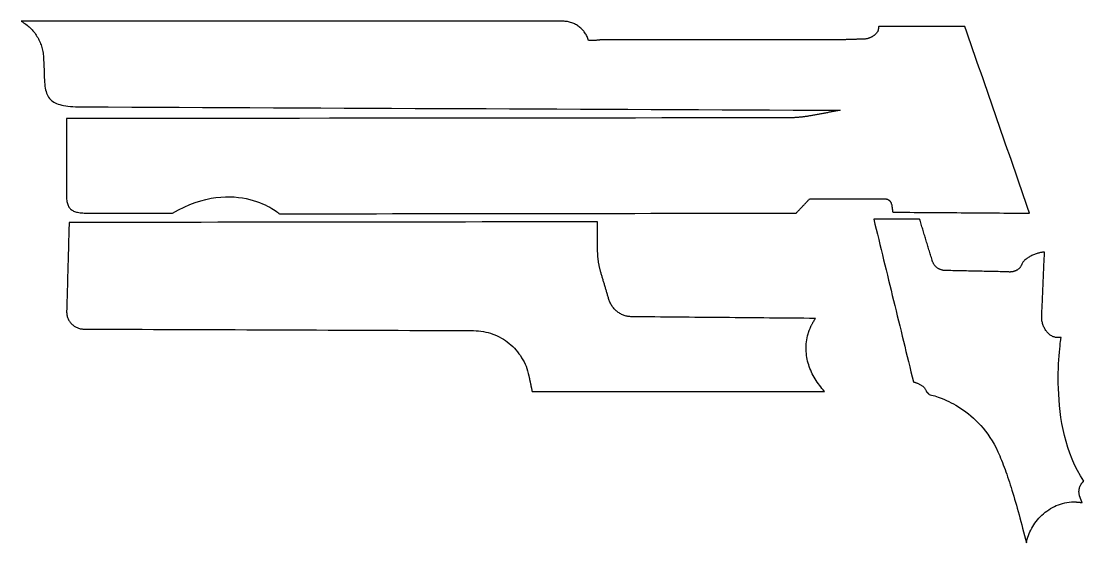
# Model space of a CAD drawing. Header units: metres. Extents: x 24 to 142, y -138 to -52.
# Drawn here: x 24.3 to 101.9, y -90.3 to -52.2 of the extents above; entities that cross this region are included whole.
import ezdxf

# ---------------------------------------------------------------- set-up
doc = ezdxf.new("R2010")
doc.units = ezdxf.units.M

msp = doc.modelspace()

# ---------------------------------------------------------------- linework, layer by layer
for points in [[(87.86495, -65.556892), (87.86749, -65.574672), (87.87003, -65.592452), (87.87257, -65.610232), (87.87511, -65.628012), (87.87765, -65.645792), (87.88019, -65.663572), (87.88273, -65.681352), (87.88527, -65.699132), (87.88781, -65.716912), (87.89035, -65.734692), (87.89289, -65.752472), (87.89543, -65.770252), (87.89797, -65.788032), (87.90051, -65.805812), (87.90305, -65.823592), (87.90559, -65.841372), (87.90813, -65.859152), (87.91067, -65.876932), (87.91321, -65.894712), (87.91575, -65.912492), (87.91829, -65.930272), (87.92083, -65.948052), (87.92337, -65.965832), (87.92591, -65.983612), (87.92845, -66.001392), (87.93099, -66.019172), (87.93353, -66.036952), (87.93607, -66.054732), (87.93861, -66.072512), (87.94115, -66.090292), (87.94369, -66.108072), (87.94623, -66.125852), (88.25865, -66.128138), (88.57107, -66.130424), (88.88349, -66.13271), (89.19591, -66.134996), (89.50833, -66.137282), (89.82075, -66.139568), (90.13317, -66.141854), (90.44559, -66.14414), (90.75801, -66.146426), (91.07043, -66.148712), (91.38285, -66.150998), (91.69527, -66.153284), (92.00769, -66.15557), (92.32011, -66.157856), (92.63253, -66.160142), (92.94495, -66.162428), (93.25737, -66.164714), (93.56979, -66.167), (93.88221, -66.169286), (94.19463, -66.171572), (94.50705, -66.173858), (94.81947, -66.176144), (95.13189, -66.17843), (95.44431, -66.180716), (95.75673, -66.183002), (96.06915, -66.185288), (96.38157, -66.187574), (96.69399, -66.18986), (97.00641, -66.192146), (97.31883, -66.194432), (97.63125, -66.196718), (97.94367, -66.199004), (97.795842, -65.772792), (97.648014, -65.34658), (97.500186, -64.920368), (97.352358, -64.494156), (97.20453, -64.067944), (97.056702, -63.641732), (96.908874, -63.21552), (96.761046, -62.789308), (96.613218, -62.363096), (96.46539, -61.936884), (96.317562, -61.510672), (96.169734, -61.08446), (96.021906, -60.658248), (95.874078, -60.232036), (95.72625, -59.805824), (95.578422, -59.379612), (95.430594, -58.9534), (95.282766, -58.527188), (95.134938, -58.100976), (94.98711, -57.674764), (94.839282, -57.248552), (94.691454, -56.82234), (94.543626, -56.396128), (94.395798, -55.969916), (94.24797, -55.543704), (94.100142, -55.117492), (93.952314, -54.69128), (93.804486, -54.265068), (93.656658, -53.838856), (93.50883, -53.412644), (93.361002, -52.986432), (93.213174, -52.56022), (93.016578, -52.56022), (92.819982, -52.56022), (92.623386, -52.56022), (92.42679, -52.56022), (92.230194, -52.56022), (92.033598, -52.56022), (91.837002, -52.56022), (91.640406, -52.56022), (91.44381, -52.56022), (91.247214, -52.56022), (91.050618, -52.56022), (90.854022, -52.56022), (90.657426, -52.56022), (90.46083, -52.56022), (90.264234, -52.56022), (90.067638, -52.56022), (89.871042, -52.56022), (89.674446, -52.56022), (89.47785, -52.56022), (89.281254, -52.56022), (89.084658, -52.56022), (88.888062, -52.56022), (88.691466, -52.56022), (88.49487, -52.56022), (88.298274, -52.56022), (88.101678, -52.56022), (87.905082, -52.56022), (87.708486, -52.56022), (87.51189, -52.56022), (87.315294, -52.56022), (87.118698, -52.56022), (86.922102, -52.56022), (86.920324, -52.570888), (86.918546, -52.581556), (86.916768, -52.592224), (86.91499, -52.602892), (86.913212, -52.61356), (86.911434, -52.624228), (86.909656, -52.634896), (86.907878, -52.645564), (86.9061, -52.656232), (86.904322, -52.6669), (86.902544, -52.677568), (86.900766, -52.688236), (86.898988, -52.698904), (86.89721, -52.709572), (86.895432, -52.72024), (86.893654, -52.730908), (86.891876, -52.741576), (86.890098, -52.752244), (86.88832, -52.762912), (86.886542, -52.77358), (86.884764, -52.784248), (86.882986, -52.794916), (86.881208, -52.805584), (86.87943, -52.816252), (86.877652, -52.82692), (86.875874, -52.837588), (86.874096, -52.848256), (86.872318, -52.858924), (86.87054, -52.869592), (86.868762, -52.88026), (86.866984, -52.890928), (86.865206, -52.901596), (86.846156, -52.932076), (86.826344, -52.961794), (86.805516, -52.99075), (86.783926, -53.018944), (86.761574, -53.046376), (86.73846, -53.073046), (86.714584, -53.098954), (86.689946, -53.1241), (86.6648, -53.148484), (86.638892, -53.172106), (86.612222, -53.194966), (86.585044, -53.21681), (86.557104, -53.237892), (86.528656, -53.258212), (86.4997, -53.27777), (86.470236, -53.296566), (86.440264, -53.3146), (86.409784, -53.331872), (86.378796, -53.348382), (86.3473, -53.363876), (86.315296, -53.378608), (86.283038, -53.392578), (86.250272, -53.405786), (86.217252, -53.418232), (86.183724, -53.429662), (86.149942, -53.44033), (86.115906, -53.450236), (86.081616, -53.45938), (86.046818, -53.467508), (86.011766, -53.474874), (85.976714, -53.481478), (85.941408, -53.487066), (85.893402, -53.48859), (85.845396, -53.490114), (85.79739, -53.491638), (85.749384, -53.493162), (85.701378, -53.494686), (85.653372, -53.49621), (85.605366, -53.497734), (85.55736, -53.499258), (85.509354, -53.500782), (85.461348, -53.502306), (85.413342, -53.50383), (85.365336, -53.505354), (85.31733, -53.506878), (85.269324, -53.508402), (85.221318, -53.509926), (85.173312, -53.51145), (85.125306, -53.512974), (85.0773, -53.514498), (85.029294, -53.516022), (84.981288, -53.517546), (84.933282, -53.51907), (84.885276, -53.520594), (84.83727, -53.522118), (84.789264, -53.523642), (84.741258, -53.525166), (84.693252, -53.52669), (84.645246, -53.528214), (84.59724, -53.529738), (84.549234, -53.531262), (84.501228, -53.532786), (84.453222, -53.53431), (84.405216, -53.535834), (83.851242, -53.535834), (83.297268, -53.535834), (82.743294, -53.535834), (82.18932, -53.535834), (81.635346, -53.535834), (81.081372, -53.535834), (80.527398, -53.535834), (79.973424, -53.535834), (79.41945, -53.535834), (78.865476, -53.535834), (78.311502, -53.535834), (77.757528, -53.535834), (77.203554, -53.535834), (76.64958, -53.535834), (76.095606, -53.535834), (75.541632, -53.535834), (74.987658, -53.535834), (74.433684, -53.535834), (73.87971, -53.535834), (73.325736, -53.535834), (72.771762, -53.535834), (72.217788, -53.535834), (71.663814, -53.535834), (71.10984, -53.535834), (70.555866, -53.535834), (70.001892, -53.535834), (69.447918, -53.535834), (68.893944, -53.535834), (68.33997, -53.535834), (67.785996, -53.535834), (67.232022, -53.535834), (66.678048, -53.535834), (66.676778, -53.536088), (66.672968, -53.536596), (66.666872, -53.537612), (66.658236, -53.538882), (66.647314, -53.54066), (66.634106, -53.542692), (66.618866, -53.544978), (66.601594, -53.547518), (66.582036, -53.550058), (66.5607, -53.552852), (66.537332, -53.5559), (66.512186, -53.558948), (66.485262, -53.561996), (66.45656, -53.565044), (66.426334, -53.568346), (66.39433, -53.571394), (66.360802, -53.574442), (66.326004, -53.57749), (66.289682, -53.580538), (66.25209, -53.583332), (66.213228, -53.585872), (66.173096, -53.588412), (66.131948, -53.590698), (66.089784, -53.59273), (66.046604, -53.594508), (66.002408, -53.595778), (65.95745, -53.596794), (65.91173, -53.597556), (65.865248, -53.59781), (65.818004, -53.597556), (65.770252, -53.597048), (65.721992, -53.596032), (65.698878, -53.52034), (65.672716, -53.445918), (65.64376, -53.37302), (65.61201, -53.301646), (65.577466, -53.231796), (65.540128, -53.163724), (65.50025, -53.097176), (65.457832, -53.032406), (65.412874, -52.969414), (65.365376, -52.908454), (65.315592, -52.849526), (65.263522, -52.79263), (65.20942, -52.737766), (65.153032, -52.685188), (65.094612, -52.634896), (65.03416, -52.58689), (64.97193, -52.54117), (64.907922, -52.49799), (64.842136, -52.45735), (64.774572, -52.41925), (64.705484, -52.38369), (64.634618, -52.350924), (64.562482, -52.320952), (64.488822, -52.293774), (64.413892, -52.269644), (64.337692, -52.248562), (64.260222, -52.230528), (64.181482, -52.215542), (64.101726, -52.203858), (64.020954, -52.195476), (63.93942, -52.190396), (63.85687, -52.188618), (62.61989, -52.188618), (61.38291, -52.188618), (60.14593, -52.188618), (58.90895, -52.188618), (57.67197, -52.188618), (56.43499, -52.188618), (55.19801, -52.188618), (53.96103, -52.188618), (52.72405, -52.188618), (51.48707, -52.188618), (50.25009, -52.188618), (49.01311, -52.188618), (47.77613, -52.188618), (46.53915, -52.188618), (45.30217, -52.188618), (44.06519, -52.188618), (42.82821, -52.188618), (41.59123, -52.188618), (40.35425, -52.188618), (39.11727, -52.188618), (37.88029, -52.188618), (36.64331, -52.188618), (35.40633, -52.188618), (34.16935, -52.188618), (32.93237, -52.188618), (31.69539, -52.188618), (30.45841, -52.188618), (29.22143, -52.188618), (27.98445, -52.188618), (26.74747, -52.188618), (25.51049, -52.188618), (24.27351, -52.188618), (24.362156, -52.24018), (24.44877, -52.294536), (24.533352, -52.351432), (24.615648, -52.410614), (24.695912, -52.472336), (24.77389, -52.536344), (24.849582, -52.602638), (24.922988, -52.671218), (24.994108, -52.74183), (25.062942, -52.814474), (25.129236, -52.88915), (25.193244, -52.965858), (25.254712, -53.044344), (25.31364, -53.124862), (25.370028, -53.207158), (25.423622, -53.290978), (25.474676, -53.376576), (25.522936, -53.463698), (25.568656, -53.552344), (25.611582, -53.64226), (25.651714, -53.7337), (25.689052, -53.82641), (25.723342, -53.92039), (25.754838, -54.01564), (25.783286, -54.111906), (25.808686, -54.209188), (25.831038, -54.307486), (25.850342, -54.4068), (25.866598, -54.506876), (25.879552, -54.607714), (25.889458, -54.709314), (25.896062, -54.811676), (25.89784, -54.845966), (25.899618, -54.880256), (25.901396, -54.914546), (25.903174, -54.948836), (25.904952, -54.983126), (25.90673, -55.017416), (25.908508, -55.051706), (25.910286, -55.085996), (25.912064, -55.120286), (25.913842, -55.154576), (25.91562, -55.188866), (25.917398, -55.223156), (25.919176, -55.257446), (25.920954, -55.291736), (25.922732, -55.326026), (25.92451, -55.360316), (25.926288, -55.394606), (25.928066, -55.428896), (25.929844, -55.463186), (25.931622, -55.497476), (25.9334, -55.531766), (25.935178, -55.566056), (25.936956, -55.600346), (25.938734, -55.634636), (25.940512, -55.668926), (25.94229, -55.703216), (25.944068, -55.737506), (25.945846, -55.771796), (25.947624, -55.806086), (25.949402, -55.840376), (25.95118, -55.874666), (25.952958, -55.908956), (25.954228, -56.102504), (25.958292, -56.2864), (25.965404, -56.460644), (25.975818, -56.62549), (25.989788, -56.781446), (26.007822, -56.928512), (26.030174, -57.066942), (26.057098, -57.19699), (26.089102, -57.31891), (26.126186, -57.432956), (26.168858, -57.539382), (26.217372, -57.638442), (26.271982, -57.73039), (26.333196, -57.81548), (26.401014, -57.893712), (26.475944, -57.965594), (26.558494, -58.03138), (26.648664, -58.09107), (26.746962, -58.145172), (26.853642, -58.193686), (26.968958, -58.236866), (27.093164, -58.27522), (27.226768, -58.308748), (27.36977, -58.337704), (27.522678, -58.362342), (27.686, -58.382916), (27.859736, -58.39968), (28.044394, -58.412888), (28.240228, -58.422794), (28.447492, -58.429652), (28.66644, -58.433462), (28.89758, -58.434732), (30.623002, -58.442606), (32.348424, -58.45048), (34.073846, -58.458354), (35.799268, -58.466228), (37.52469, -58.474102), (39.250112, -58.481976), (40.975534, -58.48985), (42.700956, -58.497724), (44.426378, -58.505598), (46.1518, -58.513472), (47.877222, -58.521346), (49.602644, -58.52922), (51.328066, -58.537094), (53.053488, -58.544968), (54.77891, -58.552842), (56.504332, -58.560716), (58.229754, -58.56859), (59.955176, -58.576464), (61.680598, -58.584338), (63.40602, -58.592212), (65.131442, -58.600086), (66.856864, -58.60796), (68.582286, -58.615834), (70.307708, -58.623708), (72.03313, -58.631582), (73.758552, -58.639456), (75.483974, -58.64733), (77.209396, -58.655204), (78.934818, -58.663078), (80.66024, -58.670952), (82.385662, -58.678826), (84.111084, -58.6867), (84.043774, -58.699146), (83.976464, -58.711592), (83.909154, -58.724038), (83.841844, -58.736484), (83.774534, -58.74893), (83.707224, -58.761376), (83.639914, -58.773822), (83.572604, -58.786268), (83.505294, -58.798714), (83.437984, -58.81116), (83.370674, -58.823606), (83.303364, -58.836052), (83.236054, -58.848498), (83.168744, -58.860944), (83.101434, -58.87339), (83.034124, -58.885836), (82.966814, -58.898282), (82.899504, -58.910728), (82.832194, -58.923174), (82.764884, -58.93562), (82.697574, -58.948066), (82.630264, -58.960512), (82.562954, -58.972958), (82.495644, -58.985404), (82.428334, -58.99785), (82.361024, -59.010296), (82.293714, -59.022742), (82.226404, -59.035188), (82.159094, -59.047634), (82.091784, -59.06008), (82.024474, -59.072526), (81.957164, -59.084972), (81.905094, -59.09437), (81.853024, -59.103514), (81.800954, -59.112404), (81.748884, -59.12104), (81.69656, -59.129168), (81.644236, -59.137042), (81.591912, -59.144662), (81.539588, -59.152028), (81.487264, -59.15914), (81.43494, -59.165998), (81.382616, -59.172348), (81.330292, -59.178444), (81.277714, -59.184286), (81.225136, -59.189874), (81.172558, -59.195208), (81.11998, -59.200288), (81.067402, -59.20486), (81.014824, -59.209178), (80.962246, -59.213242), (80.909668, -59.217052), (80.85709, -59.220608), (80.804512, -59.22391), (80.75168, -59.226704), (80.698848, -59.229244), (80.646016, -59.23153), (80.593184, -59.233562), (80.540352, -59.23534), (80.48752, -59.23661), (80.434688, -59.237626), (80.381856, -59.238388), (80.329024, -59.238896), (80.276192, -59.23915), (79.524098, -59.239912), (78.558644, -59.240928), (77.395578, -59.242198), (76.050394, -59.243468), (74.538586, -59.244992), (72.875902, -59.24677), (71.077582, -59.248548), (69.159374, -59.25058), (67.136772, -59.252612), (65.025524, -59.254644), (62.84087, -59.25693), (60.598558, -59.259216), (58.314082, -59.261502), (56.002936, -59.263788), (53.680614, -59.266074), (51.362864, -59.26836), (49.06518, -59.270646), (46.803056, -59.272932), (44.591986, -59.275218), (42.447464, -59.27725), (40.385238, -59.279282), (38.420802, -59.281314), (36.56965, -59.283092), (34.847276, -59.28487), (33.269428, -59.286394), (31.851346, -59.287918), (30.608778, -59.289188), (29.557218, -59.290204), (28.712414, -59.290966), (28.089606, -59.291474), (27.704542, -59.291982), (27.572716, -59.292236), (27.572716, -59.463686), (27.572716, -59.635136), (27.572716, -59.806586), (27.572716, -59.978036), (27.572716, -60.149486), (27.572716, -60.320936), (27.572716, -60.492386), (27.572716, -60.663836), (27.572716, -60.835286), (27.572716, -61.006736), (27.572716, -61.178186), (27.572716, -61.349636), (27.572716, -61.521086), (27.572716, -61.692536), (27.572716, -61.863986), (27.572716, -62.035436), (27.572716, -62.206886), (27.572716, -62.378336), (27.572716, -62.549786), (27.572716, -62.721236), (27.572716, -62.892686), (27.572716, -63.064136), (27.572716, -63.235586), (27.572716, -63.407036), (27.572716, -63.578486), (27.572716, -63.749936), (27.572716, -63.921386), (27.572716, -64.092836), (27.572716, -64.264286), (27.572716, -64.435736), (27.572716, -64.607186), (27.572716, -64.778636), (27.573732, -64.887094), (27.577034, -64.990218), (27.582622, -65.088008), (27.59075, -65.180718), (27.601672, -65.268602), (27.615134, -65.351406), (27.631644, -65.429638), (27.651202, -65.503298), (27.673808, -65.572386), (27.699716, -65.637156), (27.728926, -65.697608), (27.761692, -65.753996), (27.798268, -65.80632), (27.838654, -65.85458), (27.88285, -65.899284), (27.93111, -65.940178), (27.983434, -65.977516), (28.040076, -66.011552), (28.10129, -66.042286), (28.167076, -66.069718), (28.237434, -66.094102), (28.312618, -66.115692), (28.392882, -66.134234), (28.478226, -66.150236), (28.56865, -66.163698), (28.664408, -66.17462), (28.765754, -66.183256), (28.872688, -66.189606), (28.98521, -66.193924), (29.103574, -66.19621), (29.228034, -66.196464), (29.35859, -66.195194), (29.545026, -66.195194), (29.731462, -66.195194), (29.917898, -66.195194), (30.104334, -66.195194), (30.29077, -66.195194), (30.477206, -66.195194), (30.663642, -66.195194), (30.850078, -66.195194), (31.036514, -66.195194), (31.22295, -66.195194), (31.409386, -66.195194), (31.595822, -66.195194), (31.782258, -66.195194), (31.968694, -66.195194), (32.15513, -66.195194), (32.341566, -66.195194), (32.528002, -66.195194), (32.714438, -66.195194), (32.900874, -66.195194), (33.08731, -66.195194), (33.273746, -66.195194), (33.460182, -66.195194), (33.646618, -66.195194), (33.833054, -66.195194), (34.01949, -66.195194), (34.205926, -66.195194), (34.392362, -66.195194), (34.578798, -66.195194), (34.765234, -66.195194), (34.95167, -66.195194), (35.138106, -66.195194), (35.324542, -66.195194), (35.754818, -65.955926), (36.176204, -65.747392), (36.588446, -65.567814), (36.99129, -65.415922), (37.384228, -65.290192), (37.767006, -65.1891), (38.13937, -65.111122), (38.501066, -65.054734), (38.85184, -65.018412), (39.191184, -65.000632), (39.518844, -64.99987), (39.834566, -65.014602), (40.137842, -65.043558), (40.428418, -65.08496), (40.70604, -65.137284), (40.970454, -65.199006), (41.221406, -65.268856), (41.458388, -65.345056), (41.681146, -65.426336), (41.889426, -65.510918), (42.08272, -65.597532), (42.261028, -65.6844), (42.423842, -65.770252), (42.570908, -65.853564), (42.701718, -65.932812), (42.816272, -66.006218), (42.914062, -66.072512), (42.99458, -66.13017), (43.057826, -66.177668), (43.103292, -66.213482), (43.130978, -66.236088), (43.140122, -66.243962), (44.319698, -66.242438), (45.499274, -66.240914), (46.67885, -66.23939), (47.858426, -66.237866), (49.038002, -66.236342), (50.217578, -66.234818), (51.397154, -66.233294), (52.57673, -66.23177), (53.756306, -66.230246), (54.935882, -66.228722), (56.115458, -66.227198), (57.295034, -66.225674), (58.47461, -66.22415), (59.654186, -66.222626), (60.833762, -66.221102), (62.013338, -66.219578), (63.192914, -66.218054), (64.37249, -66.21653), (65.552066, -66.215006), (66.731642, -66.213482), (67.911218, -66.211958), (69.090794, -66.210434), (70.27037, -66.20891), (71.449946, -66.207386), (72.629522, -66.205862), (73.809098, -66.204338), (74.988674, -66.202814), (76.16825, -66.20129), (77.347826, -66.199766), (78.527402, -66.198242), (79.706978, -66.196718), (80.886554, -66.195194), (80.917288, -66.162936), (80.948022, -66.130424), (80.978756, -66.097912), (81.00949, -66.065654), (81.040224, -66.033142), (81.070958, -66.00063), (81.101692, -65.968118), (81.132426, -65.93586), (81.16316, -65.903348), (81.193894, -65.870836), (81.224628, -65.838578), (81.255362, -65.806066), (81.286096, -65.773554), (81.31683, -65.741296), (81.347564, -65.708784), (81.378298, -65.676272), (81.409032, -65.644014), (81.439766, -65.611502), (81.4705, -65.57899), (81.501234, -65.546732), (81.531968, -65.51422), (81.562702, -65.481708), (81.593436, -65.449196), (81.62417, -65.416938), (81.654904, -65.384426), (81.685638, -65.351914), (81.716372, -65.319656), (81.747106, -65.287144), (81.77784, -65.254632), (81.808574, -65.222374), (81.839308, -65.189862), (81.870042, -65.15735), (82.042762, -65.15735), (82.215482, -65.15735), (82.388202, -65.15735), (82.560922, -65.15735), (82.733642, -65.15735), (82.906362, -65.15735), (83.079082, -65.15735), (83.251802, -65.15735), (83.424522, -65.15735), (83.597242, -65.15735), (83.769962, -65.15735), (83.942682, -65.15735), (84.115402, -65.15735), (84.288122, -65.15735), (84.460842, -65.15735), (84.633562, -65.15735), (84.806282, -65.15735), (84.979002, -65.15735), (85.151722, -65.15735), (85.324442, -65.15735), (85.497162, -65.15735), (85.669882, -65.15735), (85.842602, -65.15735), (86.015322, -65.15735), (86.188042, -65.15735), (86.360762, -65.15735), (86.533482, -65.15735), (86.706202, -65.15735), (86.878922, -65.15735), (87.051642, -65.15735), (87.224362, -65.15735), (87.397082, -65.15735), (87.418164, -65.157858), (87.439246, -65.159382), (87.460074, -65.161668), (87.480648, -65.16497), (87.500714, -65.169034), (87.520526, -65.174114), (87.540084, -65.179956), (87.559134, -65.186814), (87.57793, -65.194434), (87.596218, -65.202816), (87.614252, -65.21196), (87.631778, -65.221866), (87.648796, -65.232534), (87.665306, -65.243964), (87.681308, -65.255902), (87.696802, -65.268602), (87.711788, -65.282064), (87.726012, -65.296034), (87.739728, -65.310766), (87.752682, -65.326006), (87.765128, -65.341754), (87.776812, -65.358264), (87.787734, -65.375282), (87.797894, -65.392808), (87.807292, -65.410842), (87.815928, -65.429384), (87.823802, -65.44818), (87.830914, -65.467484), (87.837264, -65.487296), (87.842598, -65.507362), (87.84717, -65.527936), (87.850726, -65.548764)], [(100.248212, -75.274932), (100.239576, -75.274932), (100.23094, -75.274932), (100.222304, -75.274932), (100.213668, -75.274932), (100.205032, -75.274932), (100.196396, -75.274932), (100.18776, -75.274932), (100.179124, -75.274932), (100.170488, -75.274932), (100.161852, -75.274932), (100.153216, -75.274932), (100.14458, -75.274932), (100.135944, -75.274932), (100.127308, -75.274932), (100.118672, -75.274932), (100.110036, -75.274932), (100.1014, -75.274932), (100.092764, -75.274932), (100.084128, -75.274932), (100.075492, -75.274932), (100.066856, -75.274932), (100.05822, -75.274932), (100.049584, -75.274932), (100.040948, -75.274932), (100.032312, -75.274932), (100.023676, -75.274932), (100.01504, -75.274932), (100.006404, -75.274932), (99.997768, -75.274932), (99.989132, -75.274932), (99.980496, -75.274932), (99.97186, -75.274932), (99.909376, -75.272392), (99.847908, -75.265026), (99.787456, -75.252834), (99.72802, -75.23607), (99.669854, -75.214988), (99.612958, -75.189842), (99.557332, -75.160632), (99.50323, -75.127866), (99.450652, -75.091544), (99.399598, -75.05192), (99.350322, -75.008994), (99.302824, -74.963274), (99.257104, -74.91476), (99.213162, -74.863706), (99.171252, -74.810112), (99.131374, -74.754486), (99.093528, -74.696828), (99.057968, -74.637392), (99.024694, -74.576432), (98.993706, -74.514202), (98.965004, -74.450702), (98.938842, -74.386186), (98.91522, -74.320908), (98.894392, -74.255122), (98.876104, -74.188828), (98.86061, -74.122534), (98.848164, -74.05624), (98.838512, -73.989946), (98.831908, -73.92416), (98.828352, -73.858882), (98.828098, -73.79462), (98.831146, -73.73112), (98.837496, -73.584562), (98.843846, -73.438004), (98.850196, -73.291446), (98.856546, -73.144888), (98.862896, -72.99833), (98.869246, -72.851772), (98.875596, -72.705214), (98.881946, -72.558656), (98.888296, -72.412098), (98.894646, -72.26554), (98.900996, -72.118982), (98.907346, -71.972424), (98.913696, -71.825866), (98.920046, -71.679308), (98.926396, -71.53275), (98.932746, -71.386192), (98.939096, -71.239634), (98.945446, -71.093076), (98.951796, -70.946518), (98.958146, -70.79996), (98.964496, -70.653402), (98.970846, -70.506844), (98.977196, -70.360286), (98.983546, -70.213728), (98.989896, -70.06717), (98.996246, -69.920612), (99.002596, -69.774054), (99.008946, -69.627496), (99.015296, -69.480938), (99.021646, -69.33438), (99.027996, -69.187822), (99.034346, -69.041264), (98.990912, -69.04228), (98.944176, -69.045582), (98.894392, -69.050916), (98.842068, -69.058282), (98.787204, -69.06768), (98.730308, -69.07911), (98.67138, -69.092572), (98.610928, -69.108066), (98.548952, -69.125338), (98.48596, -69.144642), (98.422206, -69.165724), (98.35769, -69.188584), (98.29292, -69.213476), (98.22815, -69.239892), (98.16338, -69.268086), (98.099118, -69.298058), (98.035618, -69.329808), (97.973134, -69.363082), (97.91192, -69.39788), (97.85223, -69.434202), (97.794064, -69.472048), (97.73793, -69.511418), (97.684082, -69.552312), (97.632774, -69.59473), (97.58426, -69.638418), (97.538794, -69.68363), (97.49663, -69.730112), (97.458022, -69.777864), (97.423478, -69.826886), (97.392998, -69.877178), (97.366836, -69.92874), (97.345246, -69.981572), (97.3328, -70.013322), (97.318576, -70.04431), (97.302574, -70.074536), (97.285048, -70.104), (97.265998, -70.132448), (97.24517, -70.160134), (97.223072, -70.187058), (97.19945, -70.212966), (97.174558, -70.237858), (97.148396, -70.261734), (97.120964, -70.284594), (97.092262, -70.306438), (97.062544, -70.327266), (97.031556, -70.347078), (96.999552, -70.36562), (96.966786, -70.383146), (96.933004, -70.399402), (96.89846, -70.414388), (96.863154, -70.428358), (96.827086, -70.441058), (96.790256, -70.452234), (96.752918, -70.46214), (96.715072, -70.470776), (96.676718, -70.477888), (96.637856, -70.48373), (96.598486, -70.488048), (96.558862, -70.490842), (96.518984, -70.492112), (96.478852, -70.491858), (96.43872, -70.49008), (96.398334, -70.486778), (96.357948, -70.481952), (96.214184, -70.478904), (96.07042, -70.475856), (95.926656, -70.472808), (95.782892, -70.46976), (95.639128, -70.466712), (95.495364, -70.463664), (95.3516, -70.460616), (95.207836, -70.457568), (95.064072, -70.45452), (94.920308, -70.451472), (94.776544, -70.448424), (94.63278, -70.445376), (94.489016, -70.442328), (94.345252, -70.43928), (94.201488, -70.436232), (94.057724, -70.433184), (93.91396, -70.430136), (93.770196, -70.427088), (93.626432, -70.42404), (93.482668, -70.420992), (93.338904, -70.417944), (93.19514, -70.414896), (93.051376, -70.411848), (92.907612, -70.4088), (92.763848, -70.405752), (92.620084, -70.402704), (92.47632, -70.399656), (92.332556, -70.396608), (92.188792, -70.39356), (92.045028, -70.390512), (91.901264, -70.387464), (91.7575, -70.384416), (91.716098, -70.381876), (91.67495, -70.377558), (91.63431, -70.371716), (91.594178, -70.364096), (91.554554, -70.354952), (91.515438, -70.344284), (91.477084, -70.332092), (91.439238, -70.318376), (91.402154, -70.30339), (91.365832, -70.28688), (91.330272, -70.2691), (91.295474, -70.249796), (91.261438, -70.229222), (91.228164, -70.207378), (91.195906, -70.184264), (91.164664, -70.15988), (91.134438, -70.134226), (91.105228, -70.107556), (91.077034, -70.079616), (91.049856, -70.05066), (91.023694, -70.020434), (90.998802, -69.989192), (90.97518, -69.956934), (90.952828, -69.92366), (90.931746, -69.88937), (90.911934, -69.854318), (90.893392, -69.81825), (90.876374, -69.78142), (90.860626, -69.743574), (90.846402, -69.704966), (90.833702, -69.665596), (90.822526, -69.625464), (90.794078, -69.531738), (90.76563, -69.438012), (90.737182, -69.344286), (90.708734, -69.25056), (90.680286, -69.156834), (90.651838, -69.063108), (90.62339, -68.969382), (90.594942, -68.875656), (90.566494, -68.78193), (90.538046, -68.688204), (90.509598, -68.594478), (90.48115, -68.500752), (90.452702, -68.407026), (90.424254, -68.3133), (90.395806, -68.219574), (90.367358, -68.125848), (90.33891, -68.032122), (90.310462, -67.938396), (90.282014, -67.84467), (90.253566, -67.750944), (90.225118, -67.657218), (90.19667, -67.563492), (90.168222, -67.469766), (90.139774, -67.37604), (90.111326, -67.282314), (90.082878, -67.188588), (90.05443, -67.094862), (90.025982, -67.001136), (89.997534, -66.90741), (89.969086, -66.813684), (89.940638, -66.719958), (89.91219, -66.626232), (89.807288, -66.626232), (89.702386, -66.626232), (89.597484, -66.626232), (89.492582, -66.626232), (89.38768, -66.626232), (89.282778, -66.626232), (89.177876, -66.626232), (89.072974, -66.626232), (88.968072, -66.626232), (88.86317, -66.626232), (88.758268, -66.626232), (88.653366, -66.626232), (88.548464, -66.626232), (88.443562, -66.626232), (88.33866, -66.626232), (88.233758, -66.626232), (88.128856, -66.626232), (88.023954, -66.626232), (87.919052, -66.626232), (87.81415, -66.626232), (87.709248, -66.626232), (87.604346, -66.626232), (87.499444, -66.626232), (87.394542, -66.626232), (87.28964, -66.626232), (87.184738, -66.626232), (87.079836, -66.626232), (86.974934, -66.626232), (86.870032, -66.626232), (86.76513, -66.626232), (86.660228, -66.626232), (86.555326, -66.626232), (86.646004, -66.997834), (86.736682, -67.369436), (86.82736, -67.741038), (86.918038, -68.11264), (87.008716, -68.484242), (87.099394, -68.855844), (87.190072, -69.227446), (87.28075, -69.599048), (87.371428, -69.97065), (87.462106, -70.342252), (87.552784, -70.713854), (87.643462, -71.085456), (87.73414, -71.457058), (87.824818, -71.82866), (87.915496, -72.200262), (88.006174, -72.571864), (88.096852, -72.943466), (88.18753, -73.315068), (88.278208, -73.68667), (88.368886, -74.058272), (88.459564, -74.429874), (88.550242, -74.801476), (88.64092, -75.173078), (88.731598, -75.54468), (88.822276, -75.916282), (88.912954, -76.287884), (89.003632, -76.659486), (89.09431, -77.031088), (89.184988, -77.40269), (89.275666, -77.774292), (89.366344, -78.145894), (89.457022, -78.517496), (89.459308, -78.518004), (89.46642, -78.519782), (89.47785, -78.522576), (89.49309, -78.526386), (89.51214, -78.531466), (89.534746, -78.537816), (89.5604, -78.545436), (89.589102, -78.554326), (89.620344, -78.564486), (89.653872, -78.575916), (89.689432, -78.588616), (89.72677, -78.60284), (89.765632, -78.618334), (89.80551, -78.635352), (89.846404, -78.65364), (89.887806, -78.673452), (89.929462, -78.694788), (89.971118, -78.717648), (90.01252, -78.742032), (90.053414, -78.768194), (90.093546, -78.79588), (90.132408, -78.82509), (90.17, -78.856078), (90.205814, -78.888844), (90.239596, -78.923134), (90.271092, -78.959202), (90.300048, -78.997048), (90.32621, -79.036672), (90.349324, -79.078074), (90.368882, -79.121508), (90.384884, -79.16672), (90.396822, -79.21371), (90.403172, -79.220314), (90.409522, -79.226918), (90.415872, -79.233522), (90.422222, -79.240126), (90.428572, -79.24673), (90.434922, -79.253334), (90.441272, -79.259938), (90.447622, -79.266542), (90.453972, -79.273146), (90.460322, -79.27975), (90.466672, -79.286354), (90.473022, -79.292958), (90.479372, -79.299562), (90.485722, -79.306166), (90.492072, -79.31277), (90.498422, -79.319374), (90.504772, -79.325978), (90.511122, -79.332582), (90.517472, -79.339186), (90.523822, -79.34579), (90.530172, -79.352394), (90.536522, -79.358998), (90.542872, -79.365602), (90.549222, -79.372206), (90.555572, -79.37881), (90.561922, -79.385414), (90.568272, -79.392018), (90.574622, -79.398622), (90.580972, -79.405226), (90.587322, -79.41183), (90.593672, -79.418434), (90.600022, -79.425038), (90.689176, -79.446882), (90.78849, -79.473044), (90.897456, -79.503778), (91.015312, -79.539338), (91.14155, -79.580232), (91.275662, -79.62646), (91.41714, -79.678276), (91.565222, -79.736188), (91.7194, -79.800196), (91.879166, -79.870808), (92.043758, -79.948024), (92.212922, -80.032352), (92.385896, -80.124046), (92.561918, -80.22336), (92.740734, -80.330548), (92.921582, -80.445864), (93.103954, -80.569562), (93.287088, -80.701896), (93.47073, -80.84312), (93.654118, -80.993488), (93.836744, -81.153508), (94.017846, -81.32318), (94.19717, -81.503012), (94.373954, -81.693004), (94.54769, -81.893664), (94.717616, -82.105246), (94.883224, -82.328004), (95.044006, -82.562192), (95.199454, -82.808064), (95.34906, -83.065874), (95.492062, -83.335876), (95.627952, -83.618324), (95.694246, -83.765644), (95.760286, -83.916774), (95.825818, -84.07146), (95.891096, -84.229956), (95.955866, -84.392008), (96.020382, -84.55787), (96.084644, -84.727542), (96.148652, -84.901024), (96.21266, -85.078316), (96.276414, -85.259418), (96.340168, -85.44433), (96.403668, -85.633052), (96.467168, -85.825838), (96.530668, -86.022434), (96.594168, -86.223094), (96.657668, -86.427564), (96.721422, -86.636098), (96.785176, -86.848696), (96.849184, -87.065104), (96.913192, -87.285576), (96.977454, -87.510112), (97.04197, -87.738712), (97.10674, -87.971376), (97.171764, -88.208358), (97.237296, -88.449404), (97.303082, -88.694514), (97.369376, -88.943942), (97.436178, -89.197688), (97.503488, -89.455498), (97.571306, -89.717626), (97.639632, -89.984072), (97.708466, -90.254836), (97.734882, -90.122756), (97.767902, -89.990168), (97.807272, -89.857072), (97.852992, -89.723976), (97.904808, -89.591134), (97.96272, -89.4588), (98.026474, -89.327482), (98.09607, -89.197434), (98.171508, -89.06891), (98.252534, -88.942164), (98.338894, -88.817704), (98.430588, -88.695784), (98.527362, -88.576658), (98.629216, -88.46058), (98.735896, -88.348058), (98.847402, -88.239346), (98.963734, -88.134698), (99.084638, -88.034622), (99.20986, -87.939118), (99.3394, -87.848694), (99.473004, -87.763604), (99.610672, -87.684356), (99.75215, -87.611204), (99.897438, -87.544402), (100.046536, -87.484204), (100.198936, -87.430864), (100.354892, -87.38489), (100.51415, -87.346536), (100.676456, -87.31631), (100.84181, -87.294212), (101.009958, -87.28075), (101.1809, -87.276178), (101.200966, -87.276178), (101.220778, -87.276432), (101.24059, -87.276686), (101.260402, -87.277194), (101.280214, -87.277702), (101.299772, -87.278464), (101.31933, -87.279226), (101.338888, -87.279988), (101.358192, -87.281004), (101.377496, -87.28202), (101.3968, -87.28329), (101.416104, -87.28456), (101.435154, -87.28583), (101.454204, -87.287354), (101.473254, -87.288878), (101.492304, -87.290656), (101.5111, -87.292434), (101.529896, -87.294212), (101.548692, -87.296244), (101.567488, -87.298276), (101.58603, -87.300308), (101.604572, -87.302594), (101.623114, -87.30488), (101.641656, -87.307166), (101.659944, -87.309706), (101.678232, -87.312246), (101.69652, -87.314786), (101.714808, -87.31758), (101.733096, -87.320374), (101.75113, -87.323168), (101.769164, -87.325962), (101.787198, -87.32901), (101.782118, -87.316056), (101.777038, -87.303102), (101.771958, -87.290148), (101.766878, -87.277194), (101.761798, -87.26424), (101.756718, -87.251286), (101.751638, -87.238332), (101.746558, -87.225378), (101.741478, -87.212424), (101.736398, -87.19947), (101.731318, -87.186516), (101.726238, -87.173562), (101.721158, -87.160608), (101.716078, -87.147654), (101.710998, -87.1347), (101.705918, -87.121746), (101.700838, -87.108792), (101.695758, -87.095838), (101.690678, -87.082884), (101.685598, -87.06993), (101.680518, -87.056976), (101.675438, -87.044022), (101.670358, -87.031068), (101.665278, -87.018114), (101.660198, -87.00516), (101.655118, -86.992206), (101.650038, -86.979252), (101.644958, -86.966298), (101.639878, -86.953344), (101.634798, -86.94039), (101.629718, -86.927436), (101.624638, -86.914482), (101.611938, -86.880446), (101.600508, -86.846156), (101.590348, -86.811612), (101.581458, -86.776814), (101.573838, -86.742016), (101.567234, -86.706964), (101.5619, -86.671912), (101.557836, -86.636606), (101.555042, -86.6013), (101.553518, -86.565994), (101.55301, -86.530688), (101.553772, -86.495382), (101.555804, -86.46033), (101.558852, -86.425278), (101.56317, -86.39048), (101.568758, -86.355682), (101.575362, -86.321138), (101.583236, -86.286848), (101.592126, -86.252812), (101.602286, -86.21903), (101.613462, -86.185756), (101.625908, -86.152736), (101.63937, -86.120224), (101.654102, -86.087966), (101.66985, -86.056216), (101.686868, -86.024974), (101.704902, -85.99424), (101.724206, -85.964014), (101.744526, -85.93455), (101.765862, -85.905594), (101.788214, -85.877146), (101.811836, -85.84946), (101.81463, -85.846412), (101.817424, -85.843364), (101.820218, -85.840316), (101.823012, -85.837268), (101.825806, -85.83422), (101.8286, -85.831172), (101.831394, -85.828124), (101.834188, -85.825076), (101.836982, -85.822028), (101.839776, -85.81898), (101.84257, -85.815932), (101.845364, -85.812884), (101.848158, -85.809836), (101.850952, -85.806788), (101.853746, -85.80374), (101.85654, -85.800692), (101.859334, -85.797644), (101.862128, -85.794596), (101.864922, -85.791548), (101.867716, -85.7885), (101.87051, -85.785452), (101.873304, -85.782404), (101.876098, -85.779356), (101.878892, -85.776308), (101.881686, -85.77326), (101.88448, -85.770212), (101.887274, -85.767164), (101.890068, -85.764116), (101.892862, -85.761068), (101.895656, -85.75802), (101.89845, -85.754972), (101.901244, -85.751924), (101.656388, -85.368892), (101.432868, -84.97316), (101.229922, -84.566252), (101.046534, -84.149946), (100.881942, -83.725766), (100.73513, -83.295236), (100.605336, -82.860134), (100.491544, -82.421984), (100.392992, -81.982564), (100.308664, -81.543398), (100.237798, -81.106264), (100.179378, -80.672686), (100.132388, -80.244188), (100.096066, -79.822548), (100.06965, -79.409544), (100.052124, -79.0067), (100.042472, -78.61554), (100.039932, -78.237842), (100.043742, -77.87513), (100.052886, -77.528928), (100.066348, -77.201014), (100.083366, -76.893166), (100.102924, -76.606908), (100.12426, -76.343764), (100.146358, -76.105512), (100.168456, -75.893676), (100.189538, -75.710034), (100.208842, -75.55611), (100.225352, -75.433428), (100.238306, -75.343766), (100.246688, -75.288902), (100.249736, -75.270106)], [(81.762092, -75.017884), (81.773776, -74.978006), (81.785714, -74.938382), (81.79816, -74.899012), (81.81086, -74.86015), (81.824068, -74.821542), (81.83753, -74.783188), (81.851246, -74.745342), (81.86547, -74.70775), (81.879948, -74.670412), (81.89468, -74.633328), (81.90992, -74.596498), (81.925414, -74.560176), (81.941162, -74.524108), (81.957164, -74.488294), (81.973674, -74.452734), (81.990438, -74.417428), (82.007456, -74.382376), (82.024728, -74.347832), (82.042254, -74.313542), (82.060288, -74.279506), (82.078576, -74.245724), (82.097118, -74.212196), (82.115914, -74.178922), (82.134964, -74.145902), (82.154268, -74.113136), (82.173826, -74.080624), (82.193638, -74.048366), (82.213704, -74.016362), (82.234024, -73.984612), (82.254598, -73.953116), (82.275426, -73.921874), (82.296508, -73.890886), (82.296254, -73.890378), (82.296, -73.88987), (82.295746, -73.889362), (82.295492, -73.889108), (82.295238, -73.888854), (82.294984, -73.8886), (82.29473, -73.888346), (82.294476, -73.888092), (82.294476, -73.887838), (82.294476, -73.887584), (82.294476, -73.88733), (82.294476, -73.887076), (82.294476, -73.886822), (82.294476, -73.886568), (82.294476, -73.886314), (82.294476, -73.88606), (82.294476, -73.885806), (82.294476, -73.885552), (82.294476, -73.885298), (82.294476, -73.885044), (82.294476, -73.88479), (82.294476, -73.884536), (82.294476, -73.884282), (82.294476, -73.884028), (82.294222, -73.883774), (82.293968, -73.88352), (82.293714, -73.883266), (82.29346, -73.883012), (82.293206, -73.882758), (82.292952, -73.88225), (82.292698, -73.881742), (82.292444, -73.881234), (81.873598, -73.877424), (81.454752, -73.873614), (81.035906, -73.869804), (80.61706, -73.865994), (80.198214, -73.862184), (79.779368, -73.858374), (79.360522, -73.854564), (78.941676, -73.850754), (78.52283, -73.846944), (78.103984, -73.843134), (77.685138, -73.839324), (77.266292, -73.835514), (76.847446, -73.831704), (76.4286, -73.827894), (76.009754, -73.824084), (75.590908, -73.820274), (75.172062, -73.816464), (74.753216, -73.812654), (74.33437, -73.808844), (73.915524, -73.805034), (73.496678, -73.801224), (73.077832, -73.797414), (72.658986, -73.793604), (72.24014, -73.789794), (71.821294, -73.785984), (71.402448, -73.782174), (70.983602, -73.778364), (70.564756, -73.774554), (70.14591, -73.770744), (69.727064, -73.766934), (69.308218, -73.763124), (68.889372, -73.759314), (68.816728, -73.757282), (68.744846, -73.752202), (68.673726, -73.744328), (68.603368, -73.73366), (68.533772, -73.720198), (68.464938, -73.703942), (68.39712, -73.685146), (68.330318, -73.66381), (68.264532, -73.63968), (68.200016, -73.613264), (68.13677, -73.584308), (68.074794, -73.552812), (68.014088, -73.51903), (67.954906, -73.482962), (67.897248, -73.444608), (67.841114, -73.403968), (67.786504, -73.361296), (67.733672, -73.316592), (67.682618, -73.269856), (67.633342, -73.221088), (67.585844, -73.170288), (67.540378, -73.117456), (67.496944, -73.062846), (67.455542, -73.006458), (67.416426, -72.948292), (67.379596, -72.888348), (67.345052, -72.82688), (67.312794, -72.763634), (67.282822, -72.698864), (67.25539, -72.63257), (67.230498, -72.565006), (67.2084, -72.495918), (67.189858, -72.433688), (67.171316, -72.371458), (67.152774, -72.309228), (67.134232, -72.246998), (67.11569, -72.184768), (67.097148, -72.122538), (67.078606, -72.060308), (67.060064, -71.998078), (67.041522, -71.935848), (67.02298, -71.873618), (67.004438, -71.811388), (66.985896, -71.749158), (66.967354, -71.686928), (66.948812, -71.624698), (66.93027, -71.562468), (66.911728, -71.500238), (66.893186, -71.438008), (66.874644, -71.375778), (66.856102, -71.313548), (66.83756, -71.251318), (66.819018, -71.189088), (66.800476, -71.126858), (66.781934, -71.064628), (66.763392, -71.002398), (66.74485, -70.940168), (66.726308, -70.877938), (66.707766, -70.815708), (66.689224, -70.753478), (66.670682, -70.691248), (66.65214, -70.629018), (66.633598, -70.566788), (66.615056, -70.504558), (66.601086, -70.456806), (66.58737, -70.4088), (66.574162, -70.360794), (66.561462, -70.312788), (66.54927, -70.264528), (66.537332, -70.216268), (66.525902, -70.167754), (66.51498, -70.11924), (66.504566, -70.070726), (66.494406, -70.021958), (66.484754, -69.97319), (66.47561, -69.924422), (66.466974, -69.8754), (66.458592, -69.826378), (66.450718, -69.777356), (66.443352, -69.728334), (66.436494, -69.679058), (66.42989, -69.629782), (66.423794, -69.580506), (66.418206, -69.53123), (66.413126, -69.4817), (66.4083, -69.43217), (66.403982, -69.38264), (66.400172, -69.33311), (66.39687, -69.28358), (66.393822, -69.23405), (66.391282, -69.184266), (66.38925, -69.134482), (66.387726, -69.084698), (66.38671, -69.034914), (66.385948, -68.98513), (66.385694, -68.935346), (66.385694, -68.86956), (66.385694, -68.803774), (66.385694, -68.737988), (66.385694, -68.672202), (66.385694, -68.606416), (66.385694, -68.54063), (66.385694, -68.474844), (66.385694, -68.409058), (66.385694, -68.343272), (66.385694, -68.277486), (66.385694, -68.2117), (66.385694, -68.145914), (66.385694, -68.080128), (66.385694, -68.014342), (66.385694, -67.948556), (66.385694, -67.88277), (66.385694, -67.816984), (66.385694, -67.751198), (66.385694, -67.685412), (66.385694, -67.619626), (66.385694, -67.55384), (66.385694, -67.488054), (66.385694, -67.422268), (66.385694, -67.356482), (66.385694, -67.290696), (66.385694, -67.22491), (66.385694, -67.159124), (66.385694, -67.093338), (66.385694, -67.027552), (66.385694, -66.961766), (66.385694, -66.89598), (66.385694, -66.830194), (65.17894, -66.831718), (63.972186, -66.833242), (62.765432, -66.834766), (61.558678, -66.83629), (60.351924, -66.837814), (59.14517, -66.839338), (57.938416, -66.840862), (56.731662, -66.842386), (55.524908, -66.84391), (54.318154, -66.845434), (53.1114, -66.846958), (51.904646, -66.848482), (50.697892, -66.850006), (49.491138, -66.85153), (48.284384, -66.853054), (47.07763, -66.854578), (45.870876, -66.856102), (44.664122, -66.857626), (43.457368, -66.85915), (42.250614, -66.860674), (41.04386, -66.862198), (39.837106, -66.863722), (38.630352, -66.865246), (37.423598, -66.86677), (36.216844, -66.868294), (35.01009, -66.869818), (33.803336, -66.871342), (32.596582, -66.872866), (31.389828, -66.87439), (30.183074, -66.875914), (28.97632, -66.877438), (27.769566, -66.878962), (27.763978, -67.081654), (27.75839, -67.284346), (27.752802, -67.487038), (27.747214, -67.68973), (27.741626, -67.892422), (27.736038, -68.095114), (27.73045, -68.297806), (27.724862, -68.500498), (27.719274, -68.70319), (27.713686, -68.905882), (27.708098, -69.108574), (27.70251, -69.311266), (27.696922, -69.513958), (27.691334, -69.71665), (27.685746, -69.919342), (27.680158, -70.122034), (27.67457, -70.324726), (27.668982, -70.527418), (27.663394, -70.73011), (27.657806, -70.932802), (27.652218, -71.135494), (27.64663, -71.338186), (27.641042, -71.540878), (27.635454, -71.74357), (27.629866, -71.946262), (27.624278, -72.148954), (27.61869, -72.351646), (27.613102, -72.554338), (27.607514, -72.75703), (27.601926, -72.959722), (27.596338, -73.162414), (27.59075, -73.365106), (27.590496, -73.430892), (27.593798, -73.495916), (27.600148, -73.560178), (27.6098, -73.623424), (27.6225, -73.685654), (27.638248, -73.746614), (27.657044, -73.806304), (27.678634, -73.864724), (27.703018, -73.921874), (27.730196, -73.9775), (27.759914, -74.031602), (27.792172, -74.083926), (27.826716, -74.134726), (27.8638, -74.183494), (27.90317, -74.230484), (27.944826, -74.275442), (27.988514, -74.318368), (28.034234, -74.359262), (28.081986, -74.39787), (28.131516, -74.434192), (28.182824, -74.467974), (28.23591, -74.49947), (28.29052, -74.528172), (28.346908, -74.554334), (28.404566, -74.577702), (28.463748, -74.598276), (28.5242, -74.616056), (28.585922, -74.630788), (28.64866, -74.642472), (28.712668, -74.650854), (28.777692, -74.656188), (28.843478, -74.65822), (29.694124, -74.661522), (30.54477, -74.664824), (31.395416, -74.668126), (32.246062, -74.671428), (33.096708, -74.67473), (33.947354, -74.678032), (34.798, -74.681334), (35.648646, -74.684636), (36.499292, -74.687938), (37.349938, -74.69124), (38.200584, -74.694542), (39.05123, -74.697844), (39.901876, -74.701146), (40.752522, -74.704448), (41.603168, -74.70775), (42.453814, -74.711052), (43.30446, -74.714354), (44.155106, -74.717656), (45.005752, -74.720958), (45.856398, -74.72426), (46.707044, -74.727562), (47.55769, -74.730864), (48.408336, -74.734166), (49.258982, -74.737468), (50.109628, -74.74077), (50.960274, -74.744072), (51.81092, -74.747374), (52.661566, -74.750676), (53.512212, -74.753978), (54.362858, -74.75728), (55.213504, -74.760582), (56.06415, -74.763884), (56.103266, -74.764138), (56.142382, -74.764392), (56.181498, -74.764646), (56.220614, -74.7649), (56.25973, -74.765154), (56.298846, -74.765408), (56.337962, -74.765662), (56.377078, -74.765916), (56.416194, -74.76617), (56.45531, -74.766424), (56.494426, -74.766678), (56.533542, -74.766932), (56.572658, -74.767186), (56.611774, -74.76744), (56.65089, -74.767694), (56.690006, -74.767948), (56.729122, -74.768202), (56.768238, -74.768456), (56.807354, -74.76871), (56.84647, -74.768964), (56.885586, -74.769218), (56.924702, -74.769472), (56.963818, -74.769726), (57.002934, -74.76998), (57.04205, -74.770234), (57.081166, -74.770488), (57.120282, -74.770742), (57.159398, -74.770996), (57.198514, -74.77125), (57.23763, -74.771504), (57.276746, -74.771758), (57.315862, -74.772012), (57.498488, -74.776584), (57.679336, -74.78903), (57.858152, -74.80935), (58.034936, -74.837036), (58.209434, -74.872342), (58.381392, -74.91476), (58.550556, -74.96429), (58.716926, -75.020678), (58.880248, -75.083924), (59.040268, -75.153774), (59.196732, -75.230228), (59.34964, -75.313032), (59.498738, -75.401932), (59.643772, -75.496928), (59.784742, -75.597766), (59.921394, -75.704446), (60.053474, -75.816714), (60.180728, -75.934316), (60.303156, -76.057252), (60.42025, -76.185522), (60.53201, -76.318618), (60.638436, -76.45654), (60.739274, -76.599288), (60.834016, -76.746354), (60.922916, -76.897992), (61.005466, -77.053694), (61.081666, -77.21346), (61.151262, -77.37729), (61.214, -77.54493), (61.26988, -77.716126), (61.318648, -77.890878), (61.36005, -78.068932), (61.367416, -78.104492), (61.374782, -78.140052), (61.382148, -78.175612), (61.389514, -78.211172), (61.39688, -78.246732), (61.404246, -78.282292), (61.411612, -78.317852), (61.418978, -78.353412), (61.426344, -78.388972), (61.43371, -78.424532), (61.441076, -78.460092), (61.448442, -78.495652), (61.455808, -78.531212), (61.463174, -78.566772), (61.47054, -78.602332), (61.477906, -78.637892), (61.485272, -78.673452), (61.492638, -78.709012), (61.500004, -78.744572), (61.50737, -78.780132), (61.514736, -78.815692), (61.522102, -78.851252), (61.529468, -78.886812), (61.536834, -78.922372), (61.5442, -78.957932), (61.551566, -78.993492), (61.558932, -79.029052), (61.566298, -79.064612), (61.573664, -79.100172), (61.58103, -79.135732), (61.588396, -79.171292), (61.595762, -79.206852), (62.263528, -79.206852), (62.931294, -79.206852), (63.59906, -79.206852), (64.266826, -79.206852), (64.934592, -79.206852), (65.602358, -79.206852), (66.270124, -79.206852), (66.93789, -79.206852), (67.605656, -79.206852), (68.273422, -79.206852), (68.941188, -79.206852), (69.608954, -79.206852), (70.27672, -79.206852), (70.944486, -79.206852), (71.612252, -79.206852), (72.280018, -79.206852), (72.947784, -79.206852), (73.61555, -79.206852), (74.283316, -79.206852), (74.951082, -79.206852), (75.618848, -79.206852), (76.286614, -79.206852), (76.95438, -79.206852), (77.622146, -79.206852), (78.289912, -79.206852), (78.957678, -79.206852), (79.625444, -79.206852), (80.29321, -79.206852), (80.960976, -79.206852), (81.628742, -79.206852), (82.296508, -79.206852), (82.964274, -79.206852), (82.868262, -79.09941), (82.77479, -78.989936), (82.684112, -78.87843), (82.596228, -78.764892), (82.511392, -78.649576), (82.429604, -78.532228), (82.350864, -78.413102), (82.275426, -78.292198), (82.203544, -78.16977), (82.135218, -78.045564), (82.070448, -77.919834), (82.009488, -77.79258), (81.952338, -77.663802), (81.899252, -77.5335), (81.85023, -77.401928), (81.805526, -77.269086), (81.76514, -77.134974), (81.729326, -76.999592), (81.698084, -76.86294), (81.671414, -76.725272), (81.64957, -76.586588), (81.632806, -76.446888), (81.621122, -76.306172), (81.614518, -76.16444), (81.613248, -76.021946), (81.617312, -75.87869), (81.626964, -75.734672), (81.642204, -75.589892), (81.663286, -75.444604), (81.69021, -75.298808), (81.722976, -75.152504), (81.761838, -75.005692)]]:
    msp.add_lwpolyline(points)

doc.saveas('drawing.dxf')
